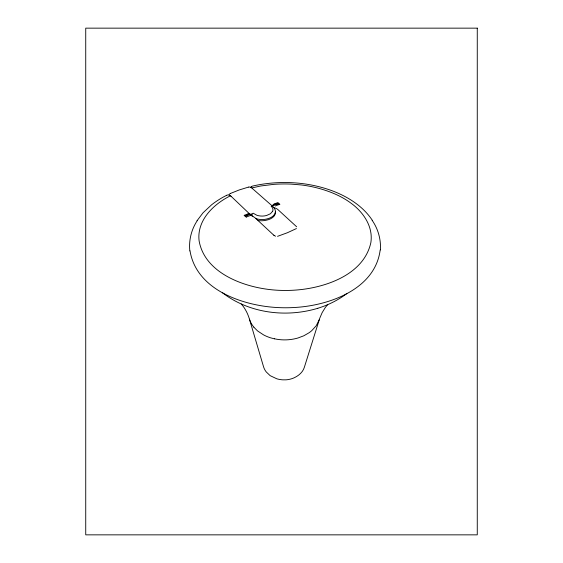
<?xml version="1.0" encoding="UTF-8"?>
<svg xmlns="http://www.w3.org/2000/svg" width="563" height="563" viewBox="0 0 563 563"><rect width="100%" height="100%" fill="white"/><g stroke="black" fill="none" stroke-linecap="round" stroke-linejoin="round"><path stroke-width="0.84" d="M380.18 249.93C375.338 288.538 330.868 304.921 296.877 307.342A149.878 149.878 0 0 1 271.964 307.152C238.628 304.083 196.163 288.193 190.02 250.887M327.722 304.632A28.333 28.333 0 0 0 325.203 307.687L322.127 312.676L319.728 318.285L304.393 367.153C303.021 371.953 298.96 375.486 294.59 377.583A23.984 23.984 0 0 1 288.903 379.448A23.512 23.512 0 0 1 285.87 379.835L282.788 379.835A26.742 26.742 0 0 1 276.743 378.772L270.134 375.648L266.264 371.946A15.49 15.49 0 0 1 263.561 366.802L249.416 319.073A23.02 23.02 0 0 0 253.85 327.145M319.284 319.629L316.237 325.724L311.825 330.587A31.535 31.535 0 0 1 309.087 332.747L303.851 335.766L297.961 337.997A47.609 47.609 0 0 1 274.434 338.785M250.739 187.317A4.968 4.968 0 0 1 251.337 187.613L272.253 205.967L272.731 205.256A3.652 3.652 0 0 1 273.59 204.32L274.146 203.982M272.612 211.294L270.416 213.764L266.651 215.46A16.974 16.974 0 0 1 256.841 215.263L253.188 213.222A3.132 3.132 0 0 0 251.9 214.186L251.007 214.053L245.89 215.995M246.214 217.114L244.215 215.333L248.016 213.891M197.057 220.717L203.004 212.835L211.653 204.749A87.969 87.969 0 0 1 226.579 195.347M346.843 293.555C338.166 300.149 328.25 305.04 317.856 308.271M296.434 228.557L287.419 232.73L277.538 236.34M230.394 193.489L239.141 189.977L248.36 187.134M246.298 217.036L249.916 215.657A2.322 2.322 0 0 1 250.591 215.502M245.004 215.784L248.29 214.531A1.422 1.422 0 0 1 249.592 214.566M279.093 204.524L277.735 203.342L274.547 204.559A2.484 2.484 0 0 0 273.372 205.558M272.429 205.896L277.045 204.144M277.249 204.088L277.735 203.897L278.65 204.693M274.28 203.933L277.869 202.567L279.902 204.334A0.915 0.915 0 0 0 279.48 204.369L276.039 205.685A2.759 2.759 0 0 0 275.434 206.016M317.792 308.292C291.557 316.174 262.069 314.492 237.445 302.169A89.594 89.594 0 0 1 222.315 292.626M251.844 187.936L260.76 185.98L273.717 184.368A143.635 143.635 0 0 1 290.888 184.094L301.311 184.953A125.5 125.5 0 0 1 318.208 188.197C329.946 191.364 341.488 196.023 351.263 203.377A57.637 57.637 0 0 1 356.196 207.402C363.571 214.172 369.497 223.082 370.926 233.145A32.738 32.738 0 0 1 370.848 242.667C364.233 272.703 330.382 285.772 302.985 289.34A139.547 139.547 0 0 1 282.422 290.431L278.981 290.318A131.446 131.446 0 0 1 258.79 287.813C233.751 282.732 204.059 268.734 199.126 240.943A32.605 32.605 0 0 1 199.056 233.286C200.639 219.148 211.055 207.817 222.512 200.315A74.14 74.14 0 0 1 230.45 195.79L231.119 196.325M274.42 338.835L270.62 337.835A41.183 41.183 0 0 1 263.547 334.879L257.587 330.938L253.822 327.173M229.014 195.108L228.845 195.065A3.674 3.674 0 0 0 228.254 194.981L228.057 194.974A3.301 3.301 0 0 0 226.607 195.298M255.982 218.655L257.953 219.148A21.619 21.619 0 0 0 264.821 219.373C268.966 218.74 274.308 216.931 275.356 212.35A4.462 4.462 0 0 0 275.406 211.646A6.538 6.538 0 0 0 274.28 208.134L273.646 207.29M250.387 187.197L250.035 187.099A3.617 3.617 0 0 0 248.501 187.092M275.567 236.2L274.547 235.707M229.366 195.22L230.457 195.797M272.485 206.283L272.548 206.311A1.443 1.443 0 0 1 272.302 206.044M253.463 216.804L253.744 216.945A7.685 7.685 0 0 1 255.489 218.191L273.709 235.13M253.118 216.642L251.703 215.791M274.28 235.538L273.752 235.158M272.633 206.382L273.203 206.853A4.8 4.8 0 0 1 273.618 207.247M231.069 196.276L249.803 214.109A1.485 1.485 0 0 1 250.049 214.412M249.803 214.109L249.24 213.792A1.949 1.949 0 0 0 248.023 213.898M245.489 216.255L244.792 215.58A0.992 0.992 0 0 0 244.215 215.34M251.886 214.179L252.259 215.981M241.21 303.957L242.111 304.977A33.287 33.287 0 0 1 244.975 309.017L246.32 311.374A43.33 43.33 0 0 1 249.156 318.25L249.289 318.658M372.263 220.224C364.092 207.874 351.495 199.112 338.117 193.2A113.311 113.311 0 0 0 331.452 190.512C308.461 182.222 283.259 180.526 259.233 184.72A134.466 134.466 0 0 0 253.631 185.839L252.71 186.05A3.434 3.434 0 0 0 251.394 186.677M274.272 208.099L274.378 207.831A8.466 8.466 0 0 1 277.848 209.527L296.638 226.769M275.406 211.646C276.208 216.572 270.395 219.5 266.158 220.246A24.125 24.125 0 0 1 257.988 220.562M277.735 203.342L277.735 203.897M250.802 187.247A3.702 3.702 0 0 1 251.344 186.712M189.822 250.908A46.257 46.257 0 0 1 197.163 220.78M372.143 220.309A46.912 46.912 0 0 1 380.405 249.944M229.057 194.601A3.441 3.441 0 0 1 230.253 193.559M250.929 215.509A1.773 1.773 0 0 1 251.26 215.573M271.225 206.403A4.244 4.244 0 0 1 272.682 211.322M271.275 206.368A1.78 1.78 0 0 1 272.485 206.262M245.355 216.431A1.119 1.119 0 0 1 245.7 216.093M477.269 28.15L85.731 28.15L85.731 534.85L477.269 534.85L477.269 28.15"/></g></svg>
